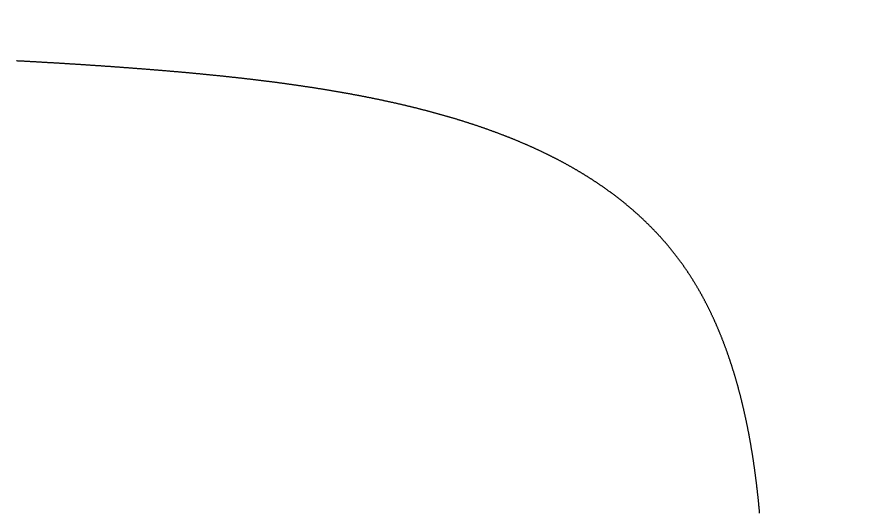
# Model space of a CAD drawing. Header units: millimetres. Extents: x 88 to 97873, y 32 to 55088.
# Drawn here: x 48793.33 to 48796.264, y 5112.473 to 5114.175 of the extents above; entities that cross this region are included whole.
import ezdxf

# ---------------------------------------------------------------- set-up
doc = ezdxf.new("R2010")
doc.units = ezdxf.units.MM
doc.header["$LTSCALE"] = 0.3

msp = doc.modelspace()

# ---------------------------------------------------------------- linework, layer by layer
msp.add_lwpolyline([(48795.8787, 5112.4718), (48795.8785, 5112.474), (48795.8783, 5112.4763), (48795.8781, 5112.4785), (48795.8779, 5112.4807), (48795.8777, 5112.4829), (48795.8775, 5112.4852), (48795.8773, 5112.4874), (48795.8771, 5112.4896), (48795.8769, 5112.4918), (48795.8767, 5112.4941), (48795.8765, 5112.4963), (48795.8762, 5112.4985), (48795.876, 5112.5007), (48795.8758, 5112.503), (48795.8756, 5112.5052), (48795.8754, 5112.5074), (48795.8752, 5112.5096), (48795.8749, 5112.5118), (48795.8747, 5112.514), (48795.8745, 5112.5163), (48795.8743, 5112.5185), (48795.874, 5112.5207), (48795.8738, 5112.5229), (48795.8736, 5112.5251), (48795.8733, 5112.5273), (48795.8731, 5112.5295), (48795.8729, 5112.5317), (48795.8726, 5112.5339), (48795.8724, 5112.5361), (48795.8721, 5112.5383), (48795.8719, 5112.5406), (48795.8717, 5112.5428), (48795.8714, 5112.545), (48795.8712, 5112.5472), (48795.8709, 5112.5494), (48795.8707, 5112.5516), (48795.8704, 5112.5538), (48795.8702, 5112.556), (48795.8699, 5112.5582), (48795.8696, 5112.5604), (48795.8694, 5112.5626), (48795.8691, 5112.5648), (48795.8689, 5112.5669), (48795.8686, 5112.5691), (48795.8683, 5112.5713), (48795.8681, 5112.5735), (48795.8678, 5112.5757), (48795.8675, 5112.5779), (48795.8673, 5112.5801), (48795.867, 5112.5823), (48795.8667, 5112.5845), (48795.8664, 5112.5867), (48795.8662, 5112.5888), (48795.8659, 5112.591), (48795.8656, 5112.5932), (48795.8653, 5112.5954), (48795.865, 5112.5976), (48795.8648, 5112.5997), (48795.8645, 5112.6019), (48795.8642, 5112.6041), (48795.8639, 5112.6063), (48795.8636, 5112.6085), (48795.8633, 5112.6106), (48795.863, 5112.6128), (48795.8627, 5112.615), (48795.8624, 5112.6172), (48795.8621, 5112.6193), (48795.8618, 5112.6215), (48795.8615, 5112.6237), (48795.8612, 5112.6258), (48795.8609, 5112.628), (48795.8606, 5112.6302), (48795.8603, 5112.6323), (48795.86, 5112.6345), (48795.8597, 5112.6367), (48795.8593, 5112.6388), (48795.859, 5112.641), (48795.8587, 5112.6431), (48795.8584, 5112.6453), (48795.8581, 5112.6475), (48795.8578, 5112.6496), (48795.8574, 5112.6518), (48795.8571, 5112.6539), (48795.8568, 5112.6561), (48795.8564, 5112.6582), (48795.8561, 5112.6604), (48795.8558, 5112.6625), (48795.8554, 5112.6647), (48795.8551, 5112.6668), (48795.8548, 5112.669), (48795.8544, 5112.6711), (48795.8541, 5112.6733), (48795.8537, 5112.6754), (48795.8534, 5112.6775), (48795.8531, 5112.6797), (48795.8527, 5112.6818), (48795.8524, 5112.684), (48795.852, 5112.6861), (48795.8517, 5112.6882), (48795.8513, 5112.6904), (48795.8509, 5112.6925), (48795.8506, 5112.6946), (48795.8502, 5112.6968), (48795.8499, 5112.6989), (48795.8495, 5112.701), (48795.8491, 5112.7032), (48795.8488, 5112.7053), (48795.8484, 5112.7074), (48795.848, 5112.7095), (48795.8477, 5112.7117), (48795.8473, 5112.7138), (48795.8469, 5112.7159), (48795.8465, 5112.718), (48795.8461, 5112.7201), (48795.8458, 5112.7223), (48795.8454, 5112.7244), (48795.845, 5112.7265), (48795.8446, 5112.7286), (48795.8442, 5112.7307), (48795.8438, 5112.7328), (48795.8434, 5112.7349), (48795.843, 5112.7371), (48795.8427, 5112.7392), (48795.8423, 5112.7413), (48795.8419, 5112.7434), (48795.8415, 5112.7455), (48795.8411, 5112.7476), (48795.8406, 5112.7497), (48795.8402, 5112.7518), (48795.8398, 5112.7539), (48795.8394, 5112.756), (48795.839, 5112.7581), (48795.8386, 5112.7602), (48795.8382, 5112.7623), (48795.8378, 5112.7644), (48795.8374, 5112.7665), (48795.8369, 5112.7685), (48795.8365, 5112.7706), (48795.8361, 5112.7727), (48795.8357, 5112.7748), (48795.8352, 5112.7769), (48795.8348, 5112.779), (48795.8344, 5112.7811), (48795.8339, 5112.7831), (48795.8335, 5112.7852), (48795.8331, 5112.7873), (48795.8326, 5112.7894), (48795.8322, 5112.7915), (48795.8317, 5112.7935), (48795.8313, 5112.7956), (48795.8309, 5112.7977), (48795.8304, 5112.7998), (48795.83, 5112.8018), (48795.8295, 5112.8039), (48795.8291, 5112.806), (48795.8286, 5112.808), (48795.8281, 5112.8101), (48795.8277, 5112.8121), (48795.8272, 5112.8142), (48795.8268, 5112.8163), (48795.8263, 5112.8183), (48795.8258, 5112.8204), (48795.8254, 5112.8224), (48795.8249, 5112.8245), (48795.8244, 5112.8265), (48795.8239, 5112.8286), (48795.8235, 5112.8306), (48795.823, 5112.8327), (48795.8225, 5112.8347), (48795.822, 5112.8368), (48795.8215, 5112.8388), (48795.8211, 5112.8409), (48795.8206, 5112.8429), (48795.8201, 5112.845), (48795.8196, 5112.847), (48795.8191, 5112.849), (48795.8186, 5112.8511), (48795.8181, 5112.8531), (48795.8176, 5112.8551), (48795.8171, 5112.8572), (48795.8166, 5112.8592), (48795.8161, 5112.8612), (48795.8156, 5112.8633), (48795.8151, 5112.8653), (48795.8146, 5112.8673), (48795.8141, 5112.8693), (48795.8136, 5112.8714), (48795.813, 5112.8734), (48795.8125, 5112.8754), (48795.812, 5112.8774), (48795.8115, 5112.8794), (48795.811, 5112.8814), (48795.8104, 5112.8834), (48795.8099, 5112.8855), (48795.8094, 5112.8875), (48795.8088, 5112.8895), (48795.8083, 5112.8915), (48795.8078, 5112.8935), (48795.8072, 5112.8955), (48795.8067, 5112.8975), (48795.8062, 5112.8995), (48795.8056, 5112.9015), (48795.8051, 5112.9035), (48795.8045, 5112.9055), (48795.804, 5112.9075), (48795.8034, 5112.9095), (48795.8029, 5112.9115), (48795.8023, 5112.9135), (48795.8018, 5112.9154), (48795.8012, 5112.9174), (48795.8006, 5112.9194), (48795.8001, 5112.9214), (48795.7995, 5112.9234), (48795.7989, 5112.9254), (48795.7984, 5112.9273), (48795.7978, 5112.9293), (48795.7972, 5112.9313), (48795.7967, 5112.9333), (48795.7961, 5112.9352), (48795.7955, 5112.9372), (48795.7949, 5112.9392), (48795.7943, 5112.9411), (48795.7938, 5112.9431), (48795.7932, 5112.9451), (48795.7926, 5112.947), (48795.792, 5112.949), (48795.7914, 5112.9509), (48795.7908, 5112.9529), (48795.7902, 5112.9549), (48795.7896, 5112.9568), (48795.789, 5112.9588), (48795.7884, 5112.9607), (48795.7878, 5112.9627), (48795.7872, 5112.9646), (48795.7866, 5112.9666), (48795.786, 5112.9685), (48795.7854, 5112.9704), (48795.7847, 5112.9724), (48795.7841, 5112.9743), (48795.7835, 5112.9763), (48795.7829, 5112.9782), (48795.7823, 5112.9801), (48795.7816, 5112.9821), (48795.781, 5112.984), (48795.7804, 5112.9859), (48795.7797, 5112.9879), (48795.7791, 5112.9898), (48795.7785, 5112.9917), (48795.7778, 5112.9936), (48795.7772, 5112.9955), (48795.7765, 5112.9975), (48795.7759, 5112.9994), (48795.7753, 5113.0013), (48795.7746, 5113.0032), (48795.774, 5113.0051), (48795.7733, 5113.007), (48795.7726, 5113.0089), (48795.772, 5113.0108), (48795.7713, 5113.0127), (48795.7707, 5113.0146), (48795.77, 5113.0165), (48795.7693, 5113.0184), (48795.7687, 5113.0203), (48795.768, 5113.0222), (48795.7673, 5113.0241), (48795.7667, 5113.026), (48795.766, 5113.0279), (48795.7653, 5113.0298), (48795.7646, 5113.0317), (48795.7639, 5113.0336), (48795.7633, 5113.0355), (48795.7626, 5113.0373), (48795.7619, 5113.0392), (48795.7612, 5113.0411), (48795.7605, 5113.043), (48795.7598, 5113.0448), (48795.7591, 5113.0467), (48795.7584, 5113.0486), (48795.7577, 5113.0505), (48795.757, 5113.0523), (48795.7563, 5113.0542), (48795.7556, 5113.0561), (48795.7549, 5113.0579), (48795.7542, 5113.0598), (48795.7534, 5113.0616), (48795.7527, 5113.0635), (48795.752, 5113.0653), (48795.7513, 5113.0672), (48795.7506, 5113.069), (48795.7498, 5113.0709), (48795.7491, 5113.0727), (48795.7484, 5113.0746), (48795.7476, 5113.0764), (48795.7469, 5113.0783), (48795.7462, 5113.0801), (48795.7454, 5113.0819), (48795.7447, 5113.0838), (48795.7439, 5113.0856), (48795.7432, 5113.0874), (48795.7425, 5113.0893), (48795.7417, 5113.0911), (48795.7409, 5113.0929), (48795.7402, 5113.0947), (48795.7394, 5113.0966), (48795.7387, 5113.0984), (48795.7379, 5113.1002), (48795.7372, 5113.102), (48795.7364, 5113.1038), (48795.7356, 5113.1056), (48795.7348, 5113.1075), (48795.7341, 5113.1093), (48795.7333, 5113.1111), (48795.7325, 5113.1129), (48795.7317, 5113.1147), (48795.731, 5113.1165), (48795.7302, 5113.1183), (48795.7294, 5113.1201), (48795.7286, 5113.1219), (48795.7278, 5113.1236), (48795.727, 5113.1254), (48795.7262, 5113.1272), (48795.7254, 5113.129), (48795.7246, 5113.1308), (48795.7238, 5113.1326), (48795.723, 5113.1344), (48795.7222, 5113.1361), (48795.7214, 5113.1379), (48795.7206, 5113.1397), (48795.7198, 5113.1415), (48795.719, 5113.1432), (48795.7182, 5113.145), (48795.7173, 5113.1468), (48795.7165, 5113.1485), (48795.7157, 5113.1503), (48795.7149, 5113.152), (48795.714, 5113.1538), (48795.7132, 5113.1556), (48795.7124, 5113.1573), (48795.7115, 5113.1591), (48795.7107, 5113.1608), (48795.7098, 5113.1626), (48795.709, 5113.1643), (48795.7082, 5113.166), (48795.7073, 5113.1678), (48795.7065, 5113.1695), (48795.7056, 5113.1713), (48795.7048, 5113.173), (48795.7039, 5113.1747), (48795.703, 5113.1765), (48795.7022, 5113.1782), (48795.7013, 5113.1799), (48795.7004, 5113.1816), (48795.6996, 5113.1834), (48795.6987, 5113.1851), (48795.6978, 5113.1868), (48795.697, 5113.1885), (48795.6961, 5113.1902), (48795.6952, 5113.1919), (48795.6943, 5113.1936), (48795.6934, 5113.1953), (48795.6925, 5113.197), (48795.6917, 5113.1988), (48795.6908, 5113.2005), (48795.6899, 5113.2021), (48795.689, 5113.2038), (48795.6881, 5113.2055), (48795.6872, 5113.2072), (48795.6863, 5113.2089), (48795.6854, 5113.2106), (48795.6844, 5113.2123), (48795.6835, 5113.214), (48795.6826, 5113.2157), (48795.6817, 5113.2173), (48795.6808, 5113.219), (48795.6799, 5113.2207), (48795.6789, 5113.2224), (48795.678, 5113.224), (48795.6771, 5113.2257), (48795.6762, 5113.2274), (48795.6752, 5113.229), (48795.6743, 5113.2307), (48795.6734, 5113.2323), (48795.6724, 5113.234), (48795.6715, 5113.2356), (48795.6705, 5113.2373), (48795.6696, 5113.2389), (48795.6686, 5113.2406), (48795.6677, 5113.2422), (48795.6667, 5113.2439), (48795.6658, 5113.2455), (48795.6648, 5113.2472), (48795.6638, 5113.2488), (48795.6629, 5113.2504), (48795.6619, 5113.2521), (48795.6609, 5113.2537), (48795.66, 5113.2553), (48795.659, 5113.2569), (48795.658, 5113.2586), (48795.657, 5113.2602), (48795.6561, 5113.2618), (48795.6551, 5113.2634), (48795.6541, 5113.265), (48795.6531, 5113.2666), (48795.6521, 5113.2682), (48795.6511, 5113.2698), (48795.6501, 5113.2715), (48795.6491, 5113.2731), (48795.6481, 5113.2747), (48795.6471, 5113.2762), (48795.6461, 5113.2778), (48795.6451, 5113.2794), (48795.6441, 5113.281), (48795.6431, 5113.2826), (48795.6421, 5113.2842), (48795.641, 5113.2858), (48795.64, 5113.2874), (48795.639, 5113.2889), (48795.638, 5113.2905), (48795.6369, 5113.2921), (48795.6359, 5113.2936), (48795.6349, 5113.2952), (48795.6338, 5113.2968), (48795.6328, 5113.2983), (48795.6318, 5113.2999), (48795.6307, 5113.3015), (48795.6297, 5113.303), (48795.6286, 5113.3046), (48795.6276, 5113.3061), (48795.6265, 5113.3077), (48795.6255, 5113.3092), (48795.6244, 5113.3108), (48795.6233, 5113.3123), (48795.6223, 5113.3138), (48795.6212, 5113.3154), (48795.6201, 5113.3169), (48795.6191, 5113.3184), (48795.618, 5113.32), (48795.6169, 5113.3215), (48795.6158, 5113.323), (48795.6148, 5113.3246), (48795.6137, 5113.3261), (48795.6126, 5113.3276), (48795.6115, 5113.3291), (48795.6104, 5113.3306), (48795.6093, 5113.3321), (48795.6082, 5113.3336), (48795.6071, 5113.3351), (48795.606, 5113.3366), (48795.6049, 5113.3381), (48795.6038, 5113.3396), (48795.6027, 5113.3411), (48795.6016, 5113.3426), (48795.6005, 5113.3441), (48795.5994, 5113.3456), (48795.5982, 5113.3471), (48795.5971, 5113.3486), (48795.596, 5113.3501), (48795.5949, 5113.3516), (48795.5937, 5113.353), (48795.5926, 5113.3545), (48795.5915, 5113.356), (48795.5903, 5113.3574), (48795.5892, 5113.3589), (48795.5881, 5113.3604), (48795.5869, 5113.3618), (48795.5858, 5113.3633), (48795.5846, 5113.3648), (48795.5835, 5113.3662), (48795.5823, 5113.3677), (48795.5812, 5113.3691), (48795.58, 5113.3706), (48795.5788, 5113.372), (48795.5777, 5113.3735), (48795.5765, 5113.3749), (48795.5754, 5113.3764), (48795.5742, 5113.3778), (48795.573, 5113.3792), (48795.5718, 5113.3807), (48795.5707, 5113.3821), (48795.5695, 5113.3835), (48795.5683, 5113.385), (48795.5671, 5113.3864), (48795.5659, 5113.3878), (48795.5647, 5113.3892), (48795.5636, 5113.3906), (48795.5624, 5113.3921), (48795.5612, 5113.3935), (48795.56, 5113.3949), (48795.5588, 5113.3963), (48795.5576, 5113.3977), (48795.5564, 5113.3991), (48795.5552, 5113.4005), (48795.5539, 5113.4019), (48795.5527, 5113.4033), (48795.5515, 5113.4047), (48795.5503, 5113.4061), (48795.5491, 5113.4075), (48795.5479, 5113.4089), (48795.5466, 5113.4103), (48795.5454, 5113.4116), (48795.5442, 5113.413), (48795.543, 5113.4144), (48795.5417, 5113.4158), (48795.5405, 5113.4171), (48795.5392, 5113.4185), (48795.538, 5113.4199), (48795.5368, 5113.4213), (48795.5355, 5113.4226), (48795.5343, 5113.424), (48795.533, 5113.4253), (48795.5318, 5113.4267), (48795.5305, 5113.4281), (48795.5293, 5113.4294), (48795.528, 5113.4308), (48795.5267, 5113.4321), (48795.5255, 5113.4335), (48795.5242, 5113.4348), (48795.5229, 5113.4362), (48795.5217, 5113.4375), (48795.5204, 5113.4388), (48795.5191, 5113.4402), (48795.5179, 5113.4415), (48795.5166, 5113.4428), (48795.5153, 5113.4442), (48795.514, 5113.4455), (48795.5127, 5113.4468), (48795.5114, 5113.4482), (48795.5101, 5113.4495), (48795.5089, 5113.4508), (48795.5076, 5113.4521), (48795.5063, 5113.4534), (48795.505, 5113.4547), (48795.5037, 5113.4561), (48795.5024, 5113.4574), (48795.501, 5113.4587), (48795.4997, 5113.46), (48795.4984, 5113.4613), (48795.4971, 5113.4626), (48795.4958, 5113.4639), (48795.4945, 5113.4652), (48795.4932, 5113.4665), (48795.4918, 5113.4678), (48795.4905, 5113.469), (48795.4892, 5113.4703), (48795.4879, 5113.4716), (48795.4865, 5113.4729), (48795.4852, 5113.4742), (48795.4839, 5113.4755), (48795.4825, 5113.4767), (48795.4812, 5113.478), (48795.4798, 5113.4793), (48795.4785, 5113.4805), (48795.4772, 5113.4818), (48795.4758, 5113.4831), (48795.4745, 5113.4843), (48795.4731, 5113.4856), (48795.4717, 5113.4869), (48795.4704, 5113.4881), (48795.469, 5113.4894), (48795.4677, 5113.4906), (48795.4663, 5113.4919), (48795.4649, 5113.4931), (48795.4636, 5113.4944), (48795.4622, 5113.4956), (48795.4608, 5113.4969), (48795.4594, 5113.4981), (48795.4581, 5113.4993), (48795.4567, 5113.5006), (48795.4553, 5113.5018), (48795.4539, 5113.503), (48795.4525, 5113.5043), (48795.4512, 5113.5055), (48795.4498, 5113.5067), (48795.4484, 5113.5079), (48795.447, 5113.5092), (48795.4456, 5113.5104), (48795.4442, 5113.5116), (48795.4428, 5113.5128), (48795.4414, 5113.514), (48795.44, 5113.5152), (48795.4386, 5113.5164), (48795.4372, 5113.5177), (48795.4357, 5113.5189), (48795.4343, 5113.5201), (48795.4329, 5113.5213), (48795.4315, 5113.5225), (48795.4301, 5113.5237), (48795.4286, 5113.5248), (48795.4272, 5113.526), (48795.4258, 5113.5272), (48795.4244, 5113.5284), (48795.4229, 5113.5296), (48795.4215, 5113.5308), (48795.4201, 5113.532), (48795.4186, 5113.5331), (48795.4172, 5113.5343), (48795.4158, 5113.5355), (48795.4143, 5113.5367), (48795.4129, 5113.5378), (48795.4114, 5113.539), (48795.41, 5113.5402), (48795.4085, 5113.5413), (48795.4071, 5113.5425), (48795.4056, 5113.5437), (48795.4041, 5113.5448), (48795.4027, 5113.546), (48795.4012, 5113.5471), (48795.3998, 5113.5483), (48795.3983, 5113.5494), (48795.3968, 5113.5506), (48795.3953, 5113.5517), (48795.3939, 5113.5529), (48795.3924, 5113.554), (48795.3909, 5113.5552), (48795.3894, 5113.5563), (48795.388, 5113.5574), (48795.3865, 5113.5586), (48795.385, 5113.5597), (48795.3835, 5113.5608), (48795.382, 5113.562), (48795.3805, 5113.5631), (48795.379, 5113.5642), (48795.3775, 5113.5654), (48795.376, 5113.5665), (48795.3745, 5113.5676), (48795.373, 5113.5687), (48795.3715, 5113.5698), (48795.37, 5113.5709), (48795.3685, 5113.572), (48795.367, 5113.5732), (48795.3655, 5113.5743), (48795.364, 5113.5754), (48795.3625, 5113.5765), (48795.361, 5113.5776), (48795.3594, 5113.5787), (48795.3579, 5113.5798), (48795.3564, 5113.5809), (48795.3549, 5113.582), (48795.3533, 5113.583), (48795.3518, 5113.5841), (48795.3503, 5113.5852), (48795.3487, 5113.5863), (48795.3472, 5113.5874), (48795.3457, 5113.5885), (48795.3441, 5113.5896), (48795.3426, 5113.5906), (48795.341, 5113.5917), (48795.3395, 5113.5928), (48795.3379, 5113.5939), (48795.3364, 5113.5949), (48795.3348, 5113.596), (48795.3333, 5113.5971), (48795.3317, 5113.5981), (48795.3302, 5113.5992), (48795.3286, 5113.6002), (48795.3271, 5113.6013), (48795.3255, 5113.6024), (48795.3239, 5113.6034), (48795.3224, 5113.6045), (48795.3208, 5113.6055), (48795.3192, 5113.6066), (48795.3176, 5113.6076), (48795.3161, 5113.6087), (48795.3145, 5113.6097), (48795.3129, 5113.6107), (48795.3113, 5113.6118), (48795.3097, 5113.6128), (48795.3082, 5113.6138), (48795.3066, 5113.6149), (48795.305, 5113.6159), (48795.3034, 5113.6169), (48795.3018, 5113.618), (48795.3002, 5113.619), (48795.2986, 5113.62), (48795.297, 5113.621), (48795.2954, 5113.6221), (48795.2938, 5113.6231), (48795.2922, 5113.6241), (48795.2906, 5113.6251), (48795.289, 5113.6261), (48795.2874, 5113.6271), (48795.2858, 5113.6281), (48795.2842, 5113.6291), (48795.2825, 5113.6302), (48795.2809, 5113.6312), (48795.2793, 5113.6322), (48795.2777, 5113.6332), (48795.2761, 5113.6342), (48795.2744, 5113.6351), (48795.2728, 5113.6361), (48795.2712, 5113.6371), (48795.2695, 5113.6381), (48795.2679, 5113.6391), (48795.2663, 5113.6401), (48795.2646, 5113.6411), (48795.263, 5113.6421), (48795.2614, 5113.643), (48795.2597, 5113.644), (48795.2581, 5113.645), (48795.2564, 5113.646), (48795.2548, 5113.6469), (48795.2531, 5113.6479), (48795.2515, 5113.6489), (48795.2498, 5113.6499), (48795.2482, 5113.6508), (48795.2465, 5113.6518), (48795.2449, 5113.6528), (48795.2432, 5113.6537), (48795.2415, 5113.6547), (48795.2399, 5113.6556), (48795.2382, 5113.6566), (48795.2365, 5113.6575), (48795.2349, 5113.6585), (48795.2332, 5113.6594), (48795.2315, 5113.6604), (48795.2298, 5113.6613), (48795.2282, 5113.6623), (48795.2265, 5113.6632), (48795.2248, 5113.6642), (48795.2231, 5113.6651), (48795.2214, 5113.666), (48795.2197, 5113.667), (48795.2181, 5113.6679), (48795.2164, 5113.6688), (48795.2147, 5113.6698), (48795.213, 5113.6707), (48795.2113, 5113.6716), (48795.2096, 5113.6725), (48795.2079, 5113.6735), (48795.2062, 5113.6744), (48795.2045, 5113.6753), (48795.2028, 5113.6762), (48795.2011, 5113.6771), (48795.1994, 5113.6781), (48795.1977, 5113.679), (48795.1959, 5113.6799), (48795.1942, 5113.6808), (48795.1925, 5113.6817), (48795.1908, 5113.6826), (48795.1891, 5113.6835), (48795.1874, 5113.6844), (48795.1856, 5113.6853), (48795.1839, 5113.6862), (48795.1822, 5113.6871), (48795.1805, 5113.688), (48795.1787, 5113.6889), (48795.177, 5113.6898), (48795.1753, 5113.6907), (48795.1735, 5113.6916), (48795.1718, 5113.6924), (48795.1701, 5113.6933), (48795.1683, 5113.6942), (48795.1666, 5113.6951), (48795.1648, 5113.696), (48795.1631, 5113.6968), (48795.1613, 5113.6977), (48795.1596, 5113.6986), (48795.1578, 5113.6995), (48795.1561, 5113.7003), (48795.1543, 5113.7012), (48795.1526, 5113.7021), (48795.1508, 5113.7029), (48795.1491, 5113.7038), (48795.1473, 5113.7047), (48795.1456, 5113.7055), (48795.1438, 5113.7064), (48795.142, 5113.7072), (48795.1403, 5113.7081), (48795.1385, 5113.7089), (48795.1367, 5113.7098), (48795.1349, 5113.7106), (48795.1332, 5113.7115), (48795.1314, 5113.7123), (48795.1296, 5113.7132), (48795.1278, 5113.714), (48795.1261, 5113.7149), (48795.1243, 5113.7157), (48795.1225, 5113.7165), (48795.1207, 5113.7174), (48795.1189, 5113.7182), (48795.1171, 5113.719), (48795.1153, 5113.7199), (48795.1135, 5113.7207), (48795.1118, 5113.7215), (48795.11, 5113.7224), (48795.1082, 5113.7232), (48795.1064, 5113.724), (48795.1046, 5113.7248), (48795.1028, 5113.7256), (48795.101, 5113.7265), (48795.0991, 5113.7273), (48795.0973, 5113.7281), (48795.0955, 5113.7289), (48795.0937, 5113.7297), (48795.0919, 5113.7305), (48795.0901, 5113.7313), (48795.0883, 5113.7321), (48795.0865, 5113.733), (48795.0846, 5113.7338), (48795.0828, 5113.7346), (48795.081, 5113.7354), (48795.0792, 5113.7362), (48795.0773, 5113.737), (48795.0755, 5113.7377), (48795.0737, 5113.7385), (48795.0719, 5113.7393), (48795.07, 5113.7401), (48795.0682, 5113.7409), (48795.0664, 5113.7417), (48795.0645, 5113.7425), (48795.0627, 5113.7433), (48795.0608, 5113.744), (48795.059, 5113.7448), (48795.0572, 5113.7456), (48795.0553, 5113.7464), (48795.0535, 5113.7472), (48795.0516, 5113.7479), (48795.0498, 5113.7487), (48795.0479, 5113.7495), (48795.0461, 5113.7502), (48795.0442, 5113.751), (48795.0424, 5113.7518), (48795.0405, 5113.7525), (48795.0386, 5113.7533), (48795.0368, 5113.7541), (48795.0349, 5113.7548), (48795.0331, 5113.7556), (48795.0312, 5113.7563), (48795.0293, 5113.7571), (48795.0275, 5113.7579), (48795.0256, 5113.7586), (48795.0237, 5113.7594), (48795.0219, 5113.7601), (48795.02, 5113.7609), (48795.0181, 5113.7616), (48795.0162, 5113.7623), (48795.0143, 5113.7631), (48795.0125, 5113.7638), (48795.0106, 5113.7646), (48795.0087, 5113.7653), (48795.0068, 5113.766), (48795.0049, 5113.7668), (48795.003, 5113.7675), (48795.0011, 5113.7682), (48794.9993, 5113.769), (48794.9974, 5113.7697), (48794.9955, 5113.7704), (48794.9936, 5113.7711), (48794.9917, 5113.7719), (48794.9898, 5113.7726), (48794.9879, 5113.7733), (48794.986, 5113.774), (48794.9841, 5113.7748), (48794.9822, 5113.7755), (48794.9803, 5113.7762), (48794.9784, 5113.7769), (48794.9764, 5113.7776), (48794.9745, 5113.7783), (48794.9726, 5113.779), (48794.9707, 5113.7797), (48794.9688, 5113.7804), (48794.9669, 5113.7811), (48794.965, 5113.7818), (48794.963, 5113.7825), (48794.9611, 5113.7832), (48794.9592, 5113.7839), (48794.9573, 5113.7846), (48794.9553, 5113.7853), (48794.9534, 5113.786), (48794.9515, 5113.7867), (48794.9496, 5113.7874), (48794.9476, 5113.7881), (48794.9457, 5113.7888), (48794.9438, 5113.7895), (48794.9418, 5113.7902), (48794.9399, 5113.7908), (48794.938, 5113.7915), (48794.936, 5113.7922), (48794.9341, 5113.7929), (48794.9321, 5113.7936), (48794.9302, 5113.7942), (48794.9282, 5113.7949), (48794.9263, 5113.7956), (48794.9243, 5113.7963), (48794.9224, 5113.7969), (48794.9204, 5113.7976), (48794.9185, 5113.7983), (48794.9165, 5113.7989), (48794.9146, 5113.7996), (48794.9126, 5113.8003), (48794.9107, 5113.8009), (48794.9087, 5113.8016), (48794.9067, 5113.8022), (48794.9048, 5113.8029), (48794.9028, 5113.8035), (48794.9009, 5113.8042), (48794.8989, 5113.8049), (48794.8969, 5113.8055), (48794.8949, 5113.8062), (48794.893, 5113.8068), (48794.891, 5113.8075), (48794.889, 5113.8081), (48794.8871, 5113.8087), (48794.8851, 5113.8094), (48794.8831, 5113.81), (48794.8811, 5113.8107), (48794.8791, 5113.8113), (48794.8772, 5113.8119), (48794.8752, 5113.8126), (48794.8732, 5113.8132), (48794.8712, 5113.8138), (48794.8692, 5113.8145), (48794.8672, 5113.8151), (48794.8652, 5113.8157), (48794.8632, 5113.8164), (48794.8613, 5113.817), (48794.8593, 5113.8176), (48794.8573, 5113.8182), (48794.8553, 5113.8189), (48794.8533, 5113.8195), (48794.8513, 5113.8201), (48794.8493, 5113.8207), (48794.8473, 5113.8213), (48794.8453, 5113.8219), (48794.8433, 5113.8226), (48794.8412, 5113.8232), (48794.8392, 5113.8238), (48794.8372, 5113.8244), (48794.8352, 5113.825), (48794.8332, 5113.8256), (48794.8312, 5113.8262), (48794.8292, 5113.8268), (48794.8272, 5113.8274), (48794.8252, 5113.828), (48794.8231, 5113.8286), (48794.8211, 5113.8292), (48794.8191, 5113.8298), (48794.8171, 5113.8304), (48794.815, 5113.831), (48794.813, 5113.8316), (48794.811, 5113.8322), (48794.809, 5113.8328), (48794.8069, 5113.8334), (48794.8049, 5113.8339), (48794.8029, 5113.8345), (48794.8008, 5113.8351), (48794.7988, 5113.8357), (48794.7968, 5113.8363), (48794.7947, 5113.8369), (48794.7927, 5113.8374), (48794.7907, 5113.838), (48794.7886, 5113.8386), (48794.7866, 5113.8392), (48794.7845, 5113.8397), (48794.7825, 5113.8403), (48794.7805, 5113.8409), (48794.7784, 5113.8415), (48794.7764, 5113.842), (48794.7743, 5113.8426), (48794.7723, 5113.8432), (48794.7702, 5113.8437), (48794.7682, 5113.8443), (48794.7661, 5113.8449), (48794.764, 5113.8454), (48794.762, 5113.846), (48794.7599, 5113.8465), (48794.7579, 5113.8471), (48794.7558, 5113.8476), (48794.7538, 5113.8482), (48794.7517, 5113.8488), (48794.7496, 5113.8493), (48794.7476, 5113.8499), (48794.7455, 5113.8504), (48794.7434, 5113.851), (48794.7414, 5113.8515), (48794.7393, 5113.852), (48794.7372, 5113.8526), (48794.7352, 5113.8531), (48794.7331, 5113.8537), (48794.731, 5113.8542), (48794.7289, 5113.8548), (48794.7269, 5113.8553), (48794.7248, 5113.8558), (48794.7227, 5113.8564), (48794.7206, 5113.8569), (48794.7185, 5113.8574), (48794.7164, 5113.858), (48794.7144, 5113.8585), (48794.7123, 5113.859), (48794.7102, 5113.8595), (48794.7081, 5113.8601), (48794.706, 5113.8606), (48794.7039, 5113.8611), (48794.7018, 5113.8616), (48794.6997, 5113.8622), (48794.6977, 5113.8627), (48794.6956, 5113.8632), (48794.6935, 5113.8637), (48794.6914, 5113.8642), (48794.6893, 5113.8648), (48794.6872, 5113.8653), (48794.6851, 5113.8658), (48794.683, 5113.8663), (48794.6809, 5113.8668), (48794.6788, 5113.8673), (48794.6767, 5113.8678), (48794.6745, 5113.8683), (48794.6724, 5113.8688), (48794.6703, 5113.8693), (48794.6682, 5113.8698), (48794.6661, 5113.8704), (48794.664, 5113.8709), (48794.6619, 5113.8714), (48794.6598, 5113.8719), (48794.6577, 5113.8723), (48794.6555, 5113.8728), (48794.6534, 5113.8733), (48794.6513, 5113.8738), (48794.6492, 5113.8743), (48794.6471, 5113.8748), (48794.6449, 5113.8753), (48794.6428, 5113.8758), (48794.6407, 5113.8763), (48794.6386, 5113.8768), (48794.6364, 5113.8773), (48794.6343, 5113.8777), (48794.6322, 5113.8782), (48794.6301, 5113.8787), (48794.6279, 5113.8792), (48794.6258, 5113.8797), (48794.6237, 5113.8801), (48794.6215, 5113.8806), (48794.6194, 5113.8811), (48794.6173, 5113.8816), (48794.6151, 5113.882), (48794.613, 5113.8825), (48794.6109, 5113.883), (48794.6087, 5113.8835), (48794.6066, 5113.8839), (48794.6044, 5113.8844), (48794.6023, 5113.8849), (48794.6001, 5113.8853), (48794.598, 5113.8858), (48794.5959, 5113.8863), (48794.5937, 5113.8867), (48794.5916, 5113.8872), (48794.5894, 5113.8876), (48794.5873, 5113.8881), (48794.5851, 5113.8886), (48794.583, 5113.889), (48794.5808, 5113.8895), (48794.5786, 5113.8899), (48794.5765, 5113.8904), (48794.5743, 5113.8908), (48794.5722, 5113.8913), (48794.57, 5113.8917), (48794.5679, 5113.8922), (48794.5657, 5113.8926), (48794.5635, 5113.8931), (48794.5614, 5113.8935), (48794.5592, 5113.894), (48794.557, 5113.8944), (48794.5549, 5113.8949), (48794.5527, 5113.8953), (48794.5505, 5113.8957), (48794.5484, 5113.8962), (48794.5462, 5113.8966), (48794.544, 5113.8971), (48794.5419, 5113.8975), (48794.5397, 5113.8979), (48794.5375, 5113.8984), (48794.5353, 5113.8988), (48794.5332, 5113.8992), (48794.531, 5113.8997), (48794.5288, 5113.9001), (48794.5266, 5113.9005), (48794.5245, 5113.9009), (48794.5223, 5113.9014), (48794.5201, 5113.9018), (48794.5179, 5113.9022), (48794.5157, 5113.9026), (48794.5135, 5113.9031), (48794.5114, 5113.9035), (48794.5092, 5113.9039), (48794.507, 5113.9043), (48794.5048, 5113.9047), (48794.5026, 5113.9052), (48794.5004, 5113.9056), (48794.4982, 5113.906), (48794.496, 5113.9064), (48794.4938, 5113.9068), (48794.4916, 5113.9072), (48794.4895, 5113.9076), (48794.4873, 5113.908), (48794.4851, 5113.9084), (48794.4829, 5113.9089), (48794.4807, 5113.9093), (48794.4785, 5113.9097), (48794.4763, 5113.9101), (48794.4741, 5113.9105), (48794.4719, 5113.9109), (48794.4697, 5113.9113), (48794.4675, 5113.9117), (48794.4653, 5113.9121), (48794.463, 5113.9125), (48794.4608, 5113.9129), (48794.4586, 5113.9133), (48794.4564, 5113.9137), (48794.4542, 5113.9141), (48794.452, 5113.9144), (48794.4498, 5113.9148), (48794.4476, 5113.9152), (48794.4454, 5113.9156), (48794.4432, 5113.916), (48794.4409, 5113.9164), (48794.4387, 5113.9168), (48794.4365, 5113.9172), (48794.4343, 5113.9176), (48794.4321, 5113.9179), (48794.4299, 5113.9183), (48794.4276, 5113.9187), (48794.4254, 5113.9191), (48794.4232, 5113.9195), (48794.421, 5113.9198), (48794.4187, 5113.9202), (48794.4165, 5113.9206), (48794.4143, 5113.921), (48794.4121, 5113.9214), (48794.4098, 5113.9217), (48794.4076, 5113.9221), (48794.4054, 5113.9225), (48794.4032, 5113.9228), (48794.4009, 5113.9232), (48794.3987, 5113.9236), (48794.3965, 5113.924), (48794.3942, 5113.9243), (48794.392, 5113.9247), (48794.3898, 5113.9251), (48794.3875, 5113.9254), (48794.3853, 5113.9258), (48794.3831, 5113.9261), (48794.3808, 5113.9265), (48794.3786, 5113.9269), (48794.3763, 5113.9272), (48794.3741, 5113.9276), (48794.3719, 5113.928), (48794.3696, 5113.9283), (48794.3674, 5113.9287), (48794.3651, 5113.929), (48794.3629, 5113.9294), (48794.3607, 5113.9297), (48794.3584, 5113.9301), (48794.3562, 5113.9304), (48794.3539, 5113.9308), (48794.3517, 5113.9311), (48794.3494, 5113.9315), (48794.3472, 5113.9318), (48794.3449, 5113.9322), (48794.3427, 5113.9325), (48794.3404, 5113.9329), (48794.3382, 5113.9332), (48794.3359, 5113.9336), (48794.3337, 5113.9339), (48794.3314, 5113.9342), (48794.3291, 5113.9346), (48794.3269, 5113.9349), (48794.3246, 5113.9353), (48794.3224, 5113.9356), (48794.3201, 5113.9359), (48794.3179, 5113.9363), (48794.3156, 5113.9366), (48794.3133, 5113.937), (48794.3111, 5113.9373), (48794.3088, 5113.9376), (48794.3066, 5113.938), (48794.3043, 5113.9383), (48794.302, 5113.9386), (48794.2998, 5113.9389), (48794.2975, 5113.9393), (48794.2952, 5113.9396), (48794.293, 5113.9399), (48794.2907, 5113.9403), (48794.2884, 5113.9406), (48794.2862, 5113.9409), (48794.2839, 5113.9412), (48794.2816, 5113.9416), (48794.2793, 5113.9419), (48794.2771, 5113.9422), (48794.2748, 5113.9425), (48794.2725, 5113.9428), (48794.2702, 5113.9432), (48794.268, 5113.9435), (48794.2657, 5113.9438), (48794.2634, 5113.9441), (48794.2611, 5113.9444), (48794.2589, 5113.9447), (48794.2566, 5113.945), (48794.2543, 5113.9454), (48794.252, 5113.9457), (48794.2497, 5113.946), (48794.2475, 5113.9463), (48794.2452, 5113.9466), (48794.2429, 5113.9469), (48794.2406, 5113.9472), (48794.2383, 5113.9475), (48794.236, 5113.9478), (48794.2338, 5113.9481), (48794.2315, 5113.9484), (48794.2292, 5113.9487), (48794.2269, 5113.9491), (48794.2246, 5113.9494), (48794.2223, 5113.9497), (48794.22, 5113.95), (48794.2178, 5113.9503), (48794.2155, 5113.9506), (48794.2132, 5113.9509), (48794.2109, 5113.9512), (48794.2086, 5113.9515), (48794.2063, 5113.9517), (48794.204, 5113.952), (48794.2017, 5113.9523), (48794.1994, 5113.9526), (48794.1971, 5113.9529), (48794.1948, 5113.9532), (48794.1925, 5113.9535), (48794.1902, 5113.9538), (48794.1879, 5113.9541), (48794.1856, 5113.9544), (48794.1833, 5113.9547), (48794.181, 5113.955), (48794.1787, 5113.9552), (48794.1764, 5113.9555), (48794.1741, 5113.9558), (48794.1718, 5113.9561), (48794.1695, 5113.9564), (48794.1672, 5113.9567), (48794.1649, 5113.9569), (48794.1626, 5113.9572), (48794.1603, 5113.9575), (48794.158, 5113.9578), (48794.1557, 5113.9581), (48794.1534, 5113.9583), (48794.1511, 5113.9586), (48794.1488, 5113.9589), (48794.1465, 5113.9592), (48794.1442, 5113.9595), (48794.1418, 5113.9597), (48794.1395, 5113.96), (48794.1372, 5113.9603), (48794.1349, 5113.9606), (48794.1326, 5113.9608), (48794.1303, 5113.9611), (48794.128, 5113.9614), (48794.1257, 5113.9616), (48794.1233, 5113.9619), (48794.121, 5113.9622), (48794.1187, 5113.9624), (48794.1164, 5113.9627), (48794.1141, 5113.963), (48794.1118, 5113.9632), (48794.1095, 5113.9635), (48794.1071, 5113.9638), (48794.1048, 5113.964), (48794.1025, 5113.9643), (48794.1002, 5113.9646), (48794.0979, 5113.9648), (48794.0955, 5113.9651), (48794.0932, 5113.9653), (48794.0909, 5113.9656), (48794.0886, 5113.9659), (48794.0862, 5113.9661), (48794.0839, 5113.9664), (48794.0816, 5113.9666), (48794.0793, 5113.9669), (48794.077, 5113.9672), (48794.0746, 5113.9674), (48794.0723, 5113.9677), (48794.07, 5113.9679), (48794.0677, 5113.9682), (48794.0653, 5113.9684), (48794.063, 5113.9687), (48794.0607, 5113.9689), (48794.0583, 5113.9692), (48794.056, 5113.9694), (48794.0537, 5113.9697), (48794.0514, 5113.9699), (48794.049, 5113.9702), (48794.0467, 5113.9704), (48794.0444, 5113.9707), (48794.042, 5113.9709), (48794.0397, 5113.9712), (48794.0374, 5113.9714), (48794.035, 5113.9716), (48794.0327, 5113.9719), (48794.0304, 5113.9721), (48794.028, 5113.9724), (48794.0257, 5113.9726), (48794.0234, 5113.9729), (48794.021, 5113.9731), (48794.0187, 5113.9733), (48794.0164, 5113.9736), (48794.014, 5113.9738), (48794.0117, 5113.9741), (48794.0093, 5113.9743), (48794.007, 5113.9745), (48794.0047, 5113.9748), (48794.0023, 5113.975), (48794, 5113.9752), (48793.9976, 5113.9755), (48793.9953, 5113.9757), (48793.993, 5113.9759), (48793.9906, 5113.9762), (48793.9883, 5113.9764), (48793.9859, 5113.9766), (48793.9836, 5113.9769), (48793.9813, 5113.9771), (48793.9789, 5113.9773), (48793.9766, 5113.9776), (48793.9742, 5113.9778), (48793.9719, 5113.978), (48793.9695, 5113.9782), (48793.9672, 5113.9785), (48793.9648, 5113.9787), (48793.9625, 5113.9789), (48793.9601, 5113.9791), (48793.9578, 5113.9794), (48793.9555, 5113.9796), (48793.9531, 5113.9798), (48793.9508, 5113.98), (48793.9484, 5113.9803), (48793.9461, 5113.9805), (48793.9437, 5113.9807), (48793.9414, 5113.9809), (48793.939, 5113.9811), (48793.9367, 5113.9814), (48793.9343, 5113.9816), (48793.932, 5113.9818), (48793.9296, 5113.982), (48793.9273, 5113.9822), (48793.9249, 5113.9825), (48793.9226, 5113.9827), (48793.9202, 5113.9829), (48793.9179, 5113.9831), (48793.9155, 5113.9833), (48793.9131, 5113.9835), (48793.9108, 5113.9837), (48793.9084, 5113.984), (48793.9061, 5113.9842), (48793.9037, 5113.9844), (48793.9014, 5113.9846), (48793.899, 5113.9848), (48793.8967, 5113.985), (48793.8943, 5113.9852), (48793.8919, 5113.9854), (48793.8896, 5113.9856), (48793.8872, 5113.9859), (48793.8849, 5113.9861), (48793.8825, 5113.9863), (48793.8802, 5113.9865), (48793.8778, 5113.9867), (48793.8754, 5113.9869), (48793.8731, 5113.9871), (48793.8707, 5113.9873), (48793.8684, 5113.9875), (48793.866, 5113.9877), (48793.8636, 5113.9879), (48793.8613, 5113.9881), (48793.8589, 5113.9883), (48793.8566, 5113.9885), (48793.8542, 5113.9887), (48793.8518, 5113.9889), (48793.8495, 5113.9891), (48793.8471, 5113.9893), (48793.8448, 5113.9895), (48793.8424, 5113.9897), (48793.84, 5113.9899), (48793.8377, 5113.9901), (48793.8353, 5113.9903), (48793.8329, 5113.9905), (48793.8306, 5113.9907), (48793.8282, 5113.9909), (48793.8259, 5113.9911), (48793.8235, 5113.9913), (48793.8211, 5113.9915), (48793.8188, 5113.9917), (48793.8164, 5113.9919), (48793.814, 5113.9921), (48793.8117, 5113.9923), (48793.8093, 5113.9925), (48793.8069, 5113.9927), (48793.8046, 5113.9929), (48793.8022, 5113.9931), (48793.7998, 5113.9933), (48793.7975, 5113.9934), (48793.7951, 5113.9936), (48793.7927, 5113.9938), (48793.7904, 5113.994), (48793.788, 5113.9942), (48793.7856, 5113.9944), (48793.7833, 5113.9946), (48793.7809, 5113.9948), (48793.7785, 5113.995), (48793.7762, 5113.9951), (48793.7738, 5113.9953), (48793.7714, 5113.9955), (48793.769, 5113.9957), (48793.7667, 5113.9959), (48793.7643, 5113.9961), (48793.7619, 5113.9963), (48793.7596, 5113.9964), (48793.7572, 5113.9966), (48793.7548, 5113.9968), (48793.7525, 5113.997), (48793.7501, 5113.9972), (48793.7477, 5113.9974), (48793.7453, 5113.9975), (48793.743, 5113.9977), (48793.7406, 5113.9979), (48793.7382, 5113.9981), (48793.7359, 5113.9983), (48793.7335, 5113.9985), (48793.7311, 5113.9986), (48793.7287, 5113.9988), (48793.7264, 5113.999), (48793.724, 5113.9992), (48793.7216, 5113.9994), (48793.7193, 5113.9995), (48793.7169, 5113.9997), (48793.7145, 5113.9999), (48793.7121, 5114.0001), (48793.7098, 5114.0002), (48793.7074, 5114.0004), (48793.705, 5114.0006), (48793.7026, 5114.0008), (48793.7003, 5114.001), (48793.6979, 5114.0011), (48793.6955, 5114.0013), (48793.6931, 5114.0015), (48793.6908, 5114.0016), (48793.6884, 5114.0018), (48793.686, 5114.002), (48793.6836, 5114.0022), (48793.6813, 5114.0023), (48793.6789, 5114.0025), (48793.6765, 5114.0027), (48793.6741, 5114.0029), (48793.6718, 5114.003), (48793.6694, 5114.0032), (48793.667, 5114.0034), (48793.6646, 5114.0035), (48793.6623, 5114.0037), (48793.6599, 5114.0039), (48793.6575, 5114.0041), (48793.6551, 5114.0042), (48793.6528, 5114.0044), (48793.6504, 5114.0046), (48793.648, 5114.0047), (48793.6456, 5114.0049), (48793.6433, 5114.0051), (48793.6409, 5114.0052), (48793.6385, 5114.0054), (48793.6361, 5114.0056), (48793.6337, 5114.0057), (48793.6314, 5114.0059), (48793.629, 5114.0061), (48793.6266, 5114.0062), (48793.6242, 5114.0064), (48793.6219, 5114.0066), (48793.6195, 5114.0067), (48793.6171, 5114.0069), (48793.6147, 5114.007), (48793.6123, 5114.0072), (48793.61, 5114.0074), (48793.6076, 5114.0075), (48793.6052, 5114.0077), (48793.6028, 5114.0079), (48793.6004, 5114.008), (48793.5981, 5114.0082), (48793.5957, 5114.0083), (48793.5933, 5114.0085), (48793.5909, 5114.0087), (48793.5885, 5114.0088), (48793.5862, 5114.009), (48793.5838, 5114.0091), (48793.5814, 5114.0093), (48793.579, 5114.0095), (48793.5766, 5114.0096), (48793.5743, 5114.0098), (48793.5719, 5114.0099), (48793.5695, 5114.0101), (48793.5671, 5114.0102), (48793.5647, 5114.0104), (48793.5624, 5114.0105), (48793.56, 5114.0107), (48793.5576, 5114.0109), (48793.5552, 5114.011), (48793.5528, 5114.0112), (48793.5504, 5114.0113), (48793.5481, 5114.0115), (48793.5457, 5114.0116), (48793.5433, 5114.0118), (48793.5409, 5114.0119), (48793.5385, 5114.0121), (48793.5361, 5114.0122), (48793.5338, 5114.0124), (48793.5314, 5114.0125), (48793.529, 5114.0127), (48793.5266, 5114.0128), (48793.5242, 5114.013), (48793.5218, 5114.0131), (48793.5195, 5114.0133), (48793.5171, 5114.0134), (48793.5147, 5114.0136), (48793.5123, 5114.0137), (48793.5099, 5114.0139), (48793.5075, 5114.014), (48793.5051, 5114.0142), (48793.5028, 5114.0143), (48793.5004, 5114.0145), (48793.498, 5114.0146), (48793.4956, 5114.0148), (48793.4932, 5114.0149), (48793.4908, 5114.0151), (48793.4884, 5114.0152), (48793.4861, 5114.0154), (48793.4837, 5114.0155), (48793.4813, 5114.0156), (48793.4789, 5114.0158), (48793.4765, 5114.0159), (48793.4741, 5114.0161), (48793.4717, 5114.0162), (48793.4694, 5114.0164), (48793.467, 5114.0165), (48793.4646, 5114.0166), (48793.4622, 5114.0168), (48793.4598, 5114.0169), (48793.4574, 5114.0171), (48793.455, 5114.0172), (48793.4526, 5114.0174), (48793.4503, 5114.0175), (48793.4479, 5114.0176), (48793.4455, 5114.0178), (48793.4431, 5114.0179), (48793.4407, 5114.0181), (48793.4383, 5114.0182), (48793.4359, 5114.0183), (48793.4335, 5114.0185), (48793.4311, 5114.0186), (48793.4288, 5114.0187), (48793.4264, 5114.0189), (48793.424, 5114.019), (48793.4216, 5114.0192), (48793.4192, 5114.0193), (48793.4168, 5114.0194), (48793.4144, 5114.0196), (48793.412, 5114.0197), (48793.4096, 5114.0198), (48793.4072, 5114.02), (48793.4049, 5114.0201), (48793.4025, 5114.0202), (48793.4001, 5114.0204), (48793.3977, 5114.0205), (48793.3953, 5114.0206), (48793.3929, 5114.0208), (48793.3905, 5114.0209), (48793.3881, 5114.021), (48793.3857, 5114.0212), (48793.3833, 5114.0213), (48793.3809, 5114.0214), (48793.3786, 5114.0216), (48793.3762, 5114.0217), (48793.3738, 5114.0218), (48793.3714, 5114.022), (48793.369, 5114.0221), (48793.3666, 5114.0222), (48793.3642, 5114.0223), (48793.3618, 5114.0225), (48793.3594, 5114.0226), (48793.357, 5114.0227), (48793.3546, 5114.0229), (48793.3522, 5114.023), (48793.3498, 5114.0231), (48793.3475, 5114.0232), (48793.3451, 5114.0234), (48793.3427, 5114.0235), (48793.3403, 5114.0236), (48793.3379, 5114.0237), (48793.3355, 5114.0239), (48793.3331, 5114.024), (48793.3307, 5114.0241), (48793.3283, 5114.0242)])
for radius in [18.5479, 14.363, 11.4141]:
    msp.add_circle((48791.3414, 5118.9657), radius)

doc.saveas('drawing.dxf')
